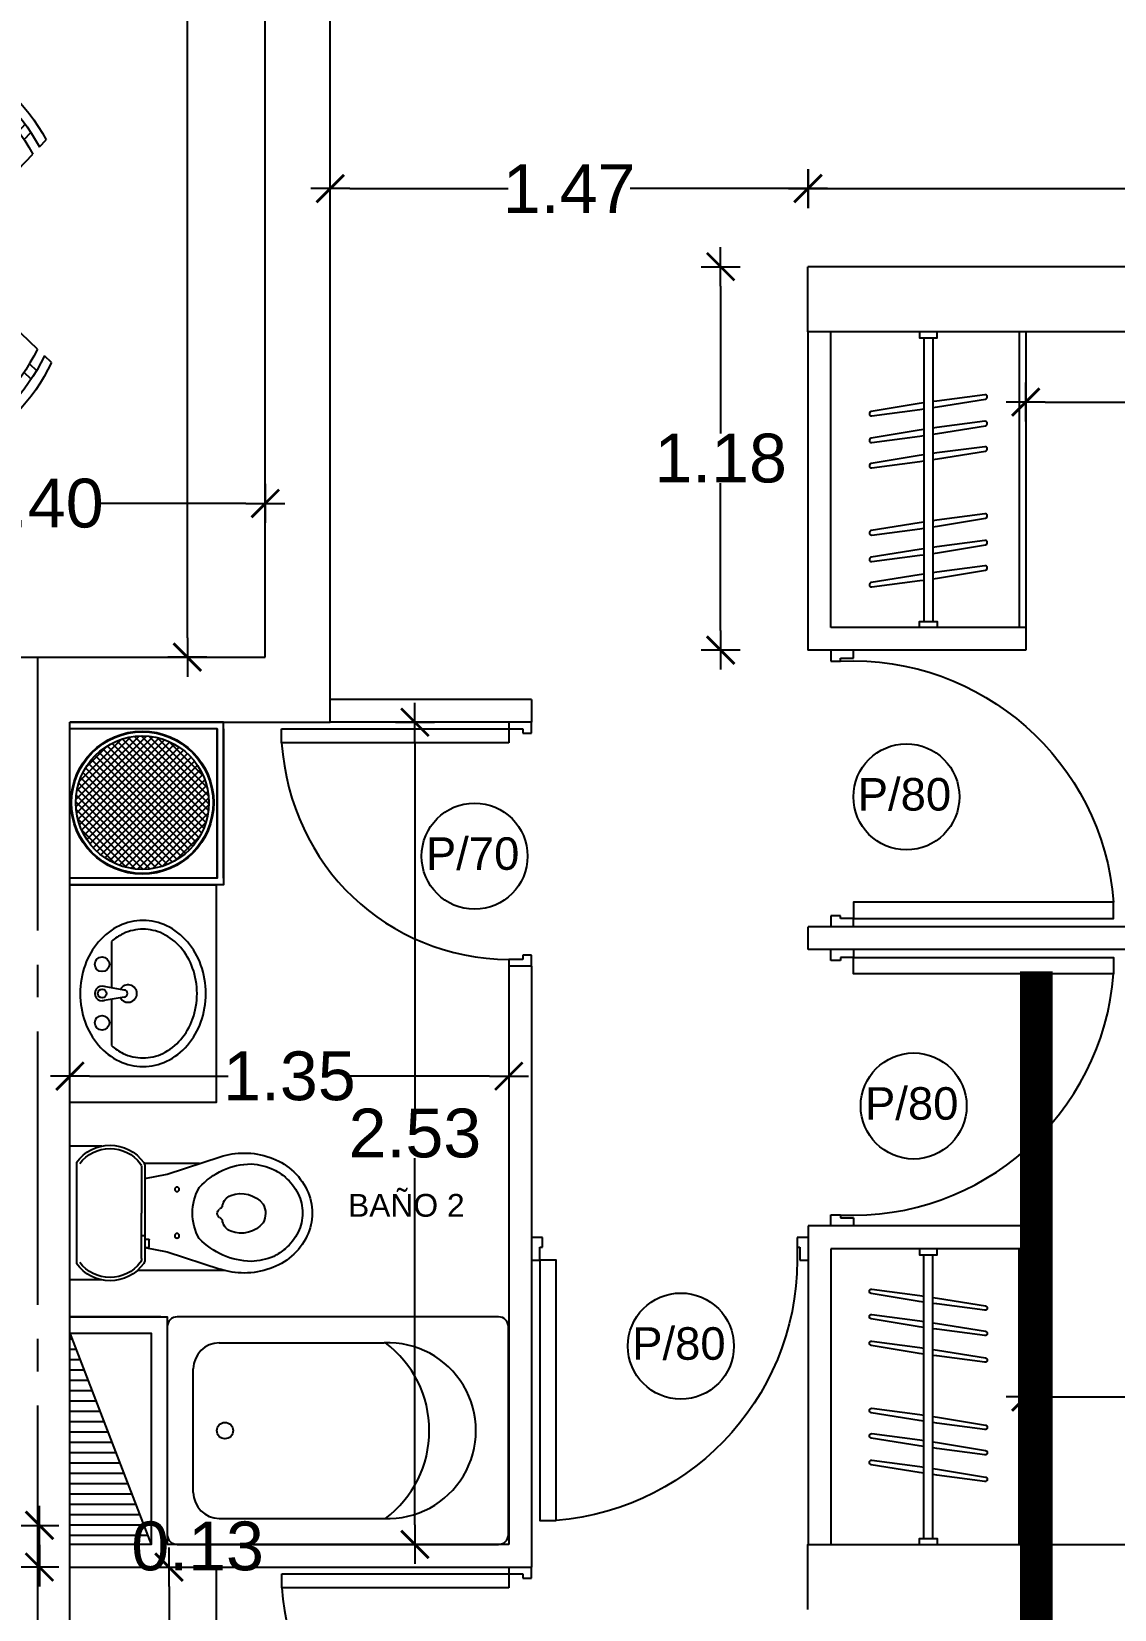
# Model space of a CAD drawing. Header units: millimetres. Extents: x 1217 to 2428, y 234 to 644.
# Drawn here: x 2359.721 to 2363.051, y 466.301 to 471.151 of the extents above; entities that cross this region are included whole.
import ezdxf

# ---------------------------------------------------------------- set-up
doc = ezdxf.new("R2010")
doc.units = ezdxf.units.MM
doc.linetypes.add('ACAD_ISO04W100', pattern=[30, 24, -3, 0, -3])
doc.linetypes.add('DASHDOTX2', pattern=[0.84, 0.4, -0.2, 0.04, -0.2])
doc.layers.get('0').update_dxf_attribs({"lineweight": 5})
for name, color, linetype in [('0.1', 251, 'Continuous'), ('0.3', 6, 'Continuous'), ('ARTEFACTOS', 4, 'Continuous'), ('cortes', 30, 'Continuous'), ('COTAS INTERIORES', 3, 'Continuous'), ('Ejes', 8, 'Continuous'), ('MURO', 5, 'Continuous'), ('muros', 7, 'Continuous'), ('PUERTAS', 2, 'Continuous'), ('SHAFT', 3, 'Continuous'), ('Texto', 1, 'Continuous')]:
    doc.layers.add(name, color=color, linetype=linetype)
doc.styles.add('INTERARQ', font='arial.ttf')
doc.styles.get("Standard").update_dxf_attribs({"font": 'arial.ttf'})
doc.dimstyles.new('ESCALA_1-50', dxfattribs={"dimtxt": 0.15, "dimasz": 0.06, "dimexe": 0.18, "dimexo": 0.0625, "dimgap": 0, "dimtad": 0, "dimtih": 1, "dimtoh": 1, "dimzin": 0, "dimdsep": 46, "dimtxsty": 'INTERARQ', "dimblk": 'DIMTICK', "dimcen": 0, "dimse1": 1, "dimse2": 1, "dimclrd": 256, "dimclre": 1, "dimclrt": 2, "dimadec": 0, "dimazin": 0, "dimtfac": 4.5, "dimtofl": 0, "dimtmove": 2, "dimatfit": 3, "dimldrblk": 'DIMTICK', "dimfxl": 1, "dimtolj": 1, "dimtzin": 0, "dimarcsym": 0})

# ---------------------------------------------------------------- blocks, each defined once
blk = doc.blocks.new('com')
at = {"layer": '0.1'}
for p, q in [((-0.3421, 0.6108), (-0.3209, 0.5896)), ((0.3209, 0.5896), (0.3421, 0.6108)), ((-0.3917, 0.5473), (-0.3705, 0.526)), ((-0.3449, 0.5429), (-0.3661, 0.5641)), ((-0.2997, 0.5684), (-0.1541, 0.4228)), ((0.1541, 0.4228), (0.2997, 0.5684)), ((0.3449, 0.5429), (0.3661, 0.5641)), ((0.3917, 0.5473), (0.3705, 0.526)), ((-0.5473, 0.3917), (-0.526, 0.3705)), ((0.5473, 0.3917), (0.526, 0.3705)), ((-0.5896, 0.3209), (-0.6108, 0.3421)), ((-0.5429, 0.3449), (-0.5641, 0.3661)), ((0.5429, 0.3449), (0.5641, 0.3661)), ((0.6108, 0.3421), (0.5896, 0.3209)), ((-0.4228, 0.1541), (-0.5684, 0.2997)), ((0.5684, 0.2997), (0.4228, 0.1541)), ((-0.5684, -0.2997), (-0.4228, -0.1541)), ((0.4228, -0.1541), (0.5684, -0.2997)), ((-0.6108, -0.3421), (-0.5896, -0.3209)), ((0.5896, -0.3209), (0.6108, -0.3421)), ((-0.5429, -0.3449), (-0.5641, -0.3661)), ((-0.5473, -0.3917), (-0.526, -0.3705)), ((0.5473, -0.3917), (0.526, -0.3705)), ((0.5429, -0.3449), (0.5641, -0.3661)), ((-0.1541, -0.4228), (-0.2997, -0.5684)), ((0.2997, -0.5684), (0.1541, -0.4228)), ((-0.3917, -0.5473), (-0.3705, -0.526)), ((0.3917, -0.5473), (0.3705, -0.526)), ((-0.3449, -0.5429), (-0.3661, -0.5641)), ((0.3449, -0.5429), (0.3661, -0.5641)), ((-0.3209, -0.5896), (-0.3421, -0.6108)), ((0.3421, -0.6108), (0.3209, -0.5896))]:
    blk.add_line(p, q, dxfattribs=at)
for radius in [0.45, 0.43]:
    blk.add_circle((0, 0), radius, dxfattribs=at)
for centre, start, end in [((-0.0616, 0.0616), 117.0547, 152.9453), ((-0.0404, 0.0404), 117.0547, 152.9453), ((0.0404, 0.0404), 27.0547, 62.9453), ((0.0616, 0.0616), 27.0547, 62.9453), ((-0.0192, 0.0192), 117.0547, 152.9453), ((0.0192, 0.0192), 27.0547, 62.9453), ((-0.0404, -0.0404), 207.0547, 242.9453), ((-0.0192, -0.0192), 207.0547, 242.9453), ((0.0192, -0.0192), 297.0547, 332.9453), ((0.0404, -0.0404), 297.0547, 332.9453), ((-0.0616, -0.0616), 207.0547, 242.9453), ((0.0616, -0.0616), 297.0547, 332.9453)]:
    blk.add_arc(centre, 0.6167, start, end, dxfattribs=at)
blk = doc.blocks.new('Van1-pla')
at = {"color": 8}
for p, q in [((-1.41, 37.99), (-2.71, 45.49)), ((0.99, 37.99), (2.29, 45.49)), ((-2.16, 42.32), (-18.03, 42.32)), ((17.6, 42.32), (1.74, 42.32))]:
    blk.add_line(p, q, dxfattribs=at)
blk.add_lwpolyline([(-25.21, 31.5, 0.112687), (-23.37, 23.44, 0.103282), (-17.89, 16.3, 0.092276), (-9.94, 11.68, 0.085761), (-0.21, 10, 0.085761), (9.52, 11.68, 0.092276), (17.47, 16.3, 0.103282), (22.95, 23.44, 0.112687), (24.79, 31.5, 0.112687), (22.95, 39.56, 0.103282), (17.47, 46.7, 0.092276), (9.52, 51.32, 0.085761), (-0.21, 53, 0.085761), (-9.94, 51.32, 0.092276), (-17.89, 46.7, 0.103282), (-23.37, 39.56, 0.112687)], format="xyb", close=True, dxfattribs=at)
for points in [[(-18.03, 42.32, 0.063934), (-20.67, 38.26, 0.112687), (-22.21, 31.5, 0.112687)], [(-22.21, 31.5, 0.112687), (-20.67, 24.74, 0.103282), (-15.93, 18.57, 0.092276), (-8.94, 14.51, 0.085761), (-0.21, 13, 0.085761), (8.51, 14.51, 0.092276), (15.51, 18.57, 0.103282), (20.25, 24.74, 0.112687), (21.79, 31.5, 0.112687), (20.25, 38.26, 0.063934), (17.6, 42.32, 0.092276)]]:
    blk.add_lwpolyline(points, format="xyb", dxfattribs=at)
for centre, radius in [((-10.21, 45.49), 2.5), ((-0.21, 45.49), 1.5), ((9.79, 45.49), 2.5)]:
    blk.add_circle(centre, radius, dxfattribs=at)
for centre, radius, start, end in [((-0.21, 45.49), 2.5, 340.3329, 199.6671), ((-0.21, 36.6), 3, 118.1824, 61.8176), ((-0.21, 37.99), 1.2, 180, 0)]:
    blk.add_arc(centre, radius, start, end, dxfattribs=at)
blk = doc.blocks.new('vmxvm')
at = {"layer": 'ARTEFACTOS'}
for p, q in [((384488.8948, 7753140.0279, 0), (384489.2744, 7753140.0279, 0)), ((384488.8149, 7753139.9479, 0), (384488.8149, 7753139.8085, 0)), ((384489.3543, 7753139.9479, 0), (384489.3543, 7753139.8085, 0)), ((384488.735, 7753139.8085, 0), (384488.735, 7753139.089, 0)), ((384488.8149, 7753139.8085, 0), (384488.8146, 7753139.4288, 0)), ((384489.3543, 7753139.8085, 0), (384489.3543, 7753139.441, 0)), ((384489.4342, 7753139.089, 0), (384489.4342, 7753139.8085, 0)), ((384488.765, 7753139.059, 0), (384489.4042, 7753139.059, 0))]:
    blk.add_line(p, q, dxfattribs=at)
at = {"layer": 'ARTEFACTOS', "elevation": 0}
blk.add_lwpolyline([(384489.4342, 7753139.8085), (384489.4342, 7753140.0778, 0.414214), (384489.4042, 7753140.1078), (384488.765, 7753140.1078, 0.414214), (384488.735, 7753140.0778), (384488.735, 7753139.8085)], format="xyb", dxfattribs=at)
at = {"layer": 'ARTEFACTOS'}
blk.add_circle((384489.0846, 7753139.9305, 0), 0.025, dxfattribs=at)
for centre, radius, start, end in [((384488.8948, 7753139.9479, 0), 0.0799, 90, 180), ((384489.2744, 7753139.9479, 0), 0.0799, 0, 90), ((384489.0846, 7753139.4288, 0), 0.27, 177.4079, 2.5921), ((384489.0846, 7753139.6386, 0), 0.3366, 216.7598, 323.2402), ((384488.765, 7753139.089, 0), 0.03, 180, 270), ((384489.4042, 7753139.089, 0), 0.03, 270, 0)]:
    blk.add_arc(centre, radius, start, end, dxfattribs=at)
blk = doc.blocks.new('wc')
at = {"layer": 'ARTEFACTOS', "color": 8}
for p, q in [((0.0667, 0.3584), (-0.0303, 0.3584)), ((-0.0104, -0.0028), (-0.0104, 0.3078)), ((0.4474, 0.3297), (0.1774, 0.3297)), ((0.1906, 0.2929), (0.1906, 0.1525)), ((0.2006, 0.0088), (0.2006, 0.2962)), ((0.2693, 0.2723), (0.4328, 0.3255)), ((0.2006, 0.2586), (0.2693, 0.2723)), ((0.2006, 0.2584), (0.2115, 0.2584)), ((0.2135, 0.2564), (0.2135, 0.2345)), ((0.2006, 0.2232), (0.1906, 0.2232)), ((0.2006, 0.2325), (0.2115, 0.2325)), ((0.1906, 0.0121), (0.1906, 0.1525)), ((0.1867, 0.0003), (0.1863, 0.0003)), ((0.3689, 0.0003), (0.1987, 0.0003)), ((0.2006, 0.0464), (0.2693, 0.0327)), ((0.2693, 0.0327), (0.4328, -0.0205)), ((0.0684, -0.0537), (-0.0303, -0.0537))]:
    blk.add_line(p, q, dxfattribs=at)
for centre in [(0.2994, 0.2224), (0.2994, 0.0796)]:
    blk.add_circle(centre, 0.00699, dxfattribs=at)
for centre, radius, start, end in [((0.0933, 0.2339), 0.1272, 35.4669, 144.5331), ((0.0933, 0.2339), 0.1172, 37.3062, 142.6938), ((0.1706, 0.2929), 0.02, 0, 37.3062), ((0.1806, 0.2962), 0.02, 0, 35.4669), ((0.5327, 0.0739), 0.2274, 91.2506, 136.4359), ((0.5066, 0.0988), 0.2384, 90, 108.0194), ((0.5066, 0.0988), 0.2384, 70.5417, 90), ((0.5124, 0.0619), 0.2399, 69.233, 86.3288), ((0.5159, 0.125), 0.2106, 49.5378, 70.5417), ((0.2115, 0.2564), 0.002, 0, 90), ((0.5159, 0.125), 0.1806, 49.5378, 63.1436), ((0.5301, 0.1418), 0.1586, 25.9026, 49.5378), ((0.5301, 0.1418), 0.1886, 25.9026, 49.5378), ((0.2115, 0.2345), 0.002, 270, 0), ((0.5031, 0.1526), 0.156, 149.9827, 210.1211), ((0.4793, 0.1715), 0.0399, 110.9889, 170.0192), ((0.4966, 0.1263), 0.0883, 39.3794, 110.9889), ((0.5522, 0.1525), 0.1341, 0, 25.9026), ((0.5522, 0.1525), 0.164, 0, 25.9026), ((0.4398, 0.1536), 0.0161, 125.934, 233.3996), ((0.4202, 0.187), 0.0227, 296.4163, 327.7225), ((0.5047, 0.167), 0.0658, 170.0192, 173.1517), ((0.5102, 0.1534), 0.0618, 333.0725, 27.908), ((0.5522, 0.1525), 0.1341, 334.0974, 0), ((0.5522, 0.1525), 0.164, 334.0974, 0), ((0.4202, 0.1202), 0.0227, 32.2775, 64.0078), ((0.5047, 0.1402), 0.0658, 186.8483, 189.9808), ((0.4793, 0.1357), 0.0399, 189.9808, 249.0111), ((0.4966, 0.1809), 0.0883, 249.0111, 321.1211), ((0.5315, 0.2205), 0.2193, 221.8152, 269.0461), ((0.5301, 0.1632), 0.1586, 310.4622, 334.0974), ((0.5301, 0.1632), 0.1886, 310.4622, 334.0974), ((0.1706, 0.0121), 0.02, 322.6938, 0), ((0.1806, 0.0088), 0.02, 324.5331, 0), ((0.5116, 0.2113), 0.2107, 274.4195, 294.2912), ((0.5159, 0.18), 0.2106, 289.4583, 310.4622), ((0.5159, 0.18), 0.1806, 297.1692, 310.4622), ((0.0933, 0.0711), 0.1272, 215.4669, 324.5331), ((0.0933, 0.0711), 0.1172, 217.3062, 322.6938), ((0.5066, 0.2062), 0.2384, 251.9806, 270), ((0.5066, 0.2062), 0.2384, 270, 289.4583)]:
    blk.add_arc(centre, radius, start, end, dxfattribs=at)
blk = doc.blocks.new('P80')
at = {"layer": 'PUERTAS'}
for p, q in [((-0.07, 0.825), (-0.07, 0.85)), ((-0.03, 0.825), (-0.07, 0.825)), ((-0.03, 0.8162), (-0.03, 0.825)), ((0, 0.85), (0, 0.8162)), ((0, 0.8162), (-0.03, 0.8162)), ((-0.07, 0.025), (-0.03, 0.025)), ((-0.07, 0), (-0.07, 0.025)), ((-0.03, 0.0338), (0, 0.0338)), ((-0.03, 0.025), (-0.03, 0.0338)), ((0, 0.0338), (0, 0))]:
    blk.add_line(p, q, dxfattribs=at)
blk.add_lwpolyline([(-0.87, 0.075), (-0.07, 0.075), (-0.07, 0.025), (-0.87, 0.025)], close=True, dxfattribs=at)
blk.add_arc((-0.0663, 0.0108), 0.8063, 87.4193, 175.4329, dxfattribs=at)
blk = doc.blocks.new('DFDFDFDFDDFGGG')
at = {"layer": 'PUERTAS'}
for p, q in [((381629.6763, 7752659.5205), (381629.6427, 7752659.5205)), ((381629.6629, 7752659.4936), (381629.6763, 7752659.4936)), ((381629.6629, 7752659.4505), (381629.6629, 7752659.4936)), ((381629.6763, 7752659.4936), (381629.6763, 7752659.5205)), ((381630.359, 7752659.5205), (381630.359, 7752659.4936)), ((381630.3927, 7752659.5205), (381630.359, 7752659.5205)), ((381630.359, 7752659.4936), (381630.3725, 7752659.4936)), ((381630.3725, 7752659.4936), (381630.3725, 7752659.4505)), ((381629.6427, 7752659.4505), (381629.6629, 7752659.4505)), ((381629.6628, 7752658.7508), (381629.6629, 7752659.4505)), ((381629.6629, 7752659.4505), (381629.7061, 7752659.4505)), ((381629.7061, 7752659.4505), (381629.706, 7752658.7508)), ((381630.3725, 7752659.4505), (381630.3927, 7752659.4505)), ((381629.706, 7752658.7508), (381629.6628, 7752658.7508))]:
    blk.add_line(p, q, dxfattribs=at)
blk.add_ellipse((381629.5787, 7752659.5294), major_axis=(-0.6336, 0.5233), ratio=0.91419, start_param=2.378631, end_param=3.775075, dxfattribs=at)
blk = doc.blocks.new('DIMTICK')
at = {"color": 1}
for p, q in [((0, 1), (0, -1)), ((-1, 0), (1, 0))]:
    blk.add_line(p, q, dxfattribs=at)
at = {"color": 3, "const_width": 0.141}
blk.add_lwpolyline([(0.707, 0.707), (-0.707, -0.707)], dxfattribs=at)
blk = doc.blocks.new('*D627')
at = {"layer": 'COTAS INTERIORES', "lineweight": -2, "ltscale": 3, "transparency": 16777216}
for p, q in [((2359.0974, 469.7006), (2359.5509, 469.7006)), ((2360.3794, 469.7006), (2359.9259, 469.7006))]:
    blk.add_line(p, q, dxfattribs=at)
at = {"layer": 'Defpoints', "color": 0, "ltscale": 3, "transparency": 16777216}
for p in [(2360.4394, 469.7006), (2359.0374, 469.2279), (2360.4394, 469.2279)]:
    blk.add_point(p, dxfattribs=at)
at = {"layer": 'COTAS INTERIORES', "lineweight": -2, "ltscale": 3, "transparency": 16777216, "xscale": 0.06, "yscale": 0.06, "zscale": 0.06, "rotation": 180}
blk.add_blockref('DIMTICK', (2359.0374, 469.7006), dxfattribs=at)
at = {"layer": 'COTAS INTERIORES', "lineweight": -2, "ltscale": 3, "transparency": 16777216, "xscale": 0.06, "yscale": 0.06, "zscale": 0.06}
blk.add_blockref('DIMTICK', (2360.4394, 469.7006), dxfattribs=at)
at = {"layer": 'COTAS INTERIORES', "color": 2, "ltscale": 3, "transparency": 16777216, "insert": (2359.7384, 469.7006), "char_height": 0.15, "attachment_point": 5, "style": 'INTERARQ'}
blk.add_mtext('\\A1;1.40', dxfattribs=at)
blk = doc.blocks.new('*D631')
at = {"layer": 'COTAS INTERIORES', "lineweight": -2, "ltscale": 3, "transparency": 16777216}
for p, q in [((2360.1997, 473.5683), (2360.1997, 471.5047)), ((2360.1997, 469.2879), (2360.1997, 471.3515))]:
    blk.add_line(p, q, dxfattribs=at)
at = {"layer": 'Defpoints', "color": 0, "ltscale": 3, "transparency": 16777216}
for p in [(2360.1997, 473.6283), (2360.4394, 473.6283, 0), (2360.4394, 469.2279, 0)]:
    blk.add_point(p, dxfattribs=at)
at = {"layer": 'COTAS INTERIORES', "lineweight": -2, "ltscale": 3, "transparency": 16777216, "xscale": 0.06, "yscale": 0.06, "zscale": 0.06}
for p, rotation in [((2360.1997, 473.6283), 90), ((2360.1997, 469.2279), 270)]:
    blk.add_blockref('DIMTICK', p, dxfattribs=dict(at, rotation=rotation))
at = {"layer": 'COTAS INTERIORES', "color": 2, "ltscale": 3, "transparency": 16777216, "insert": (2360.1997, 471.4281), "char_height": 0.15, "attachment_point": 5, "style": 'INTERARQ'}
blk.add_mtext('\\A1;4.40', dxfattribs=at)
blk = doc.blocks.new('*D651')
at = {"layer": 'COTAS INTERIORES', "lineweight": -2, "ltscale": 3, "transparency": 16777216}
blk.add_line((2359.7449, 466.4996), (2359.7449, 466.4913), dxfattribs=at)
at = {"layer": 'Defpoints', "color": 0, "ltscale": 3, "transparency": 16777216}
for p in [(2359.6384, 466.5596, 0), (2359.6384, 466.4313, 0), (2359.7449, 466.4313)]:
    blk.add_point(p, dxfattribs=at)
at = {"layer": 'COTAS INTERIORES', "lineweight": -2, "ltscale": 3, "transparency": 16777216, "xscale": 0.06, "yscale": 0.06, "zscale": 0.06}
for p, rotation in [((2359.7449, 466.5596), 90), ((2359.7449, 466.4313), 270)]:
    blk.add_blockref('DIMTICK', p, dxfattribs=dict(at, rotation=rotation))
at = {"layer": 'COTAS INTERIORES', "color": 2, "ltscale": 3, "transparency": 16777216, "insert": (2360.2314, 466.4954), "char_height": 0.15, "attachment_point": 5, "style": 'INTERARQ'}
blk.add_mtext('\\A1;0.13', dxfattribs=at)
blk = doc.blocks.new('*D654')
at = {"layer": 'COTAS INTERIORES', "lineweight": -2, "ltscale": 3, "transparency": 16777216}
for p, q in [((2360.1434, 466.3713), (2360.1434, 465.3379)), ((2360.1434, 464.1513), (2360.1434, 465.1846))]:
    blk.add_line(p, q, dxfattribs=at)
at = {"layer": 'Defpoints', "color": 0, "ltscale": 3, "transparency": 16777216}
for p in [(2360.0631, 466.4313, 0), (2359.8384, 464.0913, 0), (2360.1434, 464.0913)]:
    blk.add_point(p, dxfattribs=at)
at = {"layer": 'COTAS INTERIORES', "lineweight": -2, "ltscale": 3, "transparency": 16777216, "xscale": 0.06, "yscale": 0.06, "zscale": 0.06}
for p, rotation in [((2360.1434, 466.4313), 90), ((2360.1434, 464.0913), 270)]:
    blk.add_blockref('DIMTICK', p, dxfattribs=dict(at, rotation=rotation))
at = {"layer": 'COTAS INTERIORES', "color": 2, "ltscale": 3, "transparency": 16777216, "insert": (2360.1434, 465.2613), "char_height": 0.15, "attachment_point": 5, "style": 'INTERARQ'}
blk.add_mtext('\\A1;2.34', dxfattribs=at)
blk = doc.blocks.new('*D659')
at = {"layer": 'COTAS INTERIORES', "lineweight": -2, "ltscale": 3, "transparency": 16777216}
for p, q in [((2362.8382, 466.9542), (2363.9221, 466.9542)), ((2365.3985, 466.9542), (2364.3146, 466.9542))]:
    blk.add_line(p, q, dxfattribs=at)
at = {"layer": 'Defpoints', "color": 0, "ltscale": 3, "transparency": 16777216}
for p in [(2362.7782, 467.4098, 0), (2365.4585, 467.2178, 0), (2365.4585, 466.9542)]:
    blk.add_point(p, dxfattribs=at)
at = {"layer": 'COTAS INTERIORES', "lineweight": -2, "ltscale": 3, "transparency": 16777216, "xscale": 0.06, "yscale": 0.06, "zscale": 0.06, "rotation": 180}
blk.add_blockref('DIMTICK', (2362.7782, 466.9542), dxfattribs=at)
at = {"layer": 'COTAS INTERIORES', "lineweight": -2, "ltscale": 3, "transparency": 16777216, "xscale": 0.06, "yscale": 0.06, "zscale": 0.06}
blk.add_blockref('DIMTICK', (2365.4585, 466.9542), dxfattribs=at)
at = {"layer": 'COTAS INTERIORES', "color": 2, "ltscale": 3, "transparency": 16777216, "insert": (2364.1183, 466.9542), "char_height": 0.15, "attachment_point": 5, "style": 'INTERARQ'}
blk.add_mtext('\\A1;2.68', dxfattribs=at)
blk = doc.blocks.new('*D662')
at = {"layer": 'COTAS INTERIORES', "lineweight": -2, "ltscale": 3, "transparency": 16777216}
for p, q in [((2362.8382, 470.012), (2363.9221, 470.012)), ((2365.3985, 470.012), (2364.3146, 470.012))]:
    blk.add_line(p, q, dxfattribs=at)
at = {"layer": 'Defpoints', "color": 0, "ltscale": 3, "transparency": 16777216}
for p in [(2365.4585, 470.012), (2362.7782, 469.2497, 0), (2365.4585, 469.1757, 0)]:
    blk.add_point(p, dxfattribs=at)
at = {"layer": 'COTAS INTERIORES', "lineweight": -2, "ltscale": 3, "transparency": 16777216, "xscale": 0.06, "yscale": 0.06, "zscale": 0.06, "rotation": 180}
blk.add_blockref('DIMTICK', (2362.7782, 470.012), dxfattribs=at)
at = {"layer": 'COTAS INTERIORES', "lineweight": -2, "ltscale": 3, "transparency": 16777216, "xscale": 0.06, "yscale": 0.06, "zscale": 0.06}
blk.add_blockref('DIMTICK', (2365.4585, 470.012), dxfattribs=at)
at = {"layer": 'COTAS INTERIORES', "color": 2, "ltscale": 3, "transparency": 16777216, "insert": (2364.1183, 470.012), "char_height": 0.15, "attachment_point": 5, "style": 'INTERARQ'}
blk.add_mtext('\\A1;2.68', dxfattribs=at)
blk = doc.blocks.new('*D663')
at = {"layer": 'COTAS INTERIORES', "lineweight": -2, "ltscale": 3, "transparency": 16777216}
for p, q in [((2364.5183, 473.3287), (2364.5183, 471.9851)), ((2364.5183, 470.4883), (2364.5183, 471.8319))]:
    blk.add_line(p, q, dxfattribs=at)
at = {"layer": 'Defpoints', "color": 0, "ltscale": 3, "transparency": 16777216}
for p in [(2364.5183, 473.3887), (2364.5453, 473.3887, 0), (2362.6673, 470.4283, 0)]:
    blk.add_point(p, dxfattribs=at)
at = {"layer": 'COTAS INTERIORES', "lineweight": -2, "ltscale": 3, "transparency": 16777216, "xscale": 0.06, "yscale": 0.06, "zscale": 0.06}
for p, rotation in [((2364.5183, 473.3887), 90), ((2364.5183, 470.4283), 270)]:
    blk.add_blockref('DIMTICK', p, dxfattribs=dict(at, rotation=rotation))
at = {"layer": 'COTAS INTERIORES', "color": 2, "ltscale": 3, "transparency": 16777216, "insert": (2364.5183, 471.9085), "char_height": 0.15, "attachment_point": 5, "style": 'INTERARQ'}
blk.add_mtext('\\A1;2.96', dxfattribs=at)
blk = doc.blocks.new('*D671')
at = {"layer": 'COTAS INTERIORES', "lineweight": -2, "ltscale": 3, "transparency": 16777216}
for p, q in [((2362.1685, 470.6683), (2363.6085, 470.6683)), ((2365.4384, 470.6683), (2363.9984, 470.6683))]:
    blk.add_line(p, q, dxfattribs=at)
at = {"layer": 'Defpoints', "color": 0, "ltscale": 3, "transparency": 16777216}
for p in [(2365.4984, 470.6683), (2362.1085, 470.4283, 0), (2365.4984, 470.4283, 0)]:
    blk.add_point(p, dxfattribs=at)
at = {"layer": 'COTAS INTERIORES', "lineweight": -2, "ltscale": 3, "transparency": 16777216, "xscale": 0.06, "yscale": 0.06, "zscale": 0.06, "rotation": 180}
blk.add_blockref('DIMTICK', (2362.1085, 470.6683), dxfattribs=at)
at = {"layer": 'COTAS INTERIORES', "lineweight": -2, "ltscale": 3, "transparency": 16777216, "xscale": 0.06, "yscale": 0.06, "zscale": 0.06}
blk.add_blockref('DIMTICK', (2365.4984, 470.6683), dxfattribs=at)
at = {"layer": 'COTAS INTERIORES', "color": 2, "ltscale": 3, "transparency": 16777216, "insert": (2363.8034, 470.6683), "char_height": 0.15, "attachment_point": 5, "style": 'INTERARQ'}
blk.add_mtext('\\A1;3.39', dxfattribs=at)
blk = doc.blocks.new('*D672')
at = {"layer": 'COTAS INTERIORES', "lineweight": -2, "ltscale": 3, "transparency": 16777216}
for p, q in [((2360.6994, 470.6683), (2361.1862, 470.6683)), ((2362.0485, 470.6683), (2361.5617, 470.6683))]:
    blk.add_line(p, q, dxfattribs=at)
at = {"layer": 'Defpoints', "color": 0, "ltscale": 3, "transparency": 16777216}
for p in [(2360.6394, 470.6683), (2362.1085, 470.4283, 0), (2360.6394, 469.2966, 0)]:
    blk.add_point(p, dxfattribs=at)
at = {"layer": 'COTAS INTERIORES', "lineweight": -2, "ltscale": 3, "transparency": 16777216, "xscale": 0.06, "yscale": 0.06, "zscale": 0.06, "rotation": 180}
blk.add_blockref('DIMTICK', (2360.6394, 470.6683), dxfattribs=at)
at = {"layer": 'COTAS INTERIORES', "lineweight": -2, "ltscale": 3, "transparency": 16777216, "xscale": 0.06, "yscale": 0.06, "zscale": 0.06}
blk.add_blockref('DIMTICK', (2362.1085, 470.6683), dxfattribs=at)
at = {"layer": 'COTAS INTERIORES', "color": 2, "ltscale": 3, "transparency": 16777216, "insert": (2361.3739, 470.6683), "char_height": 0.15, "attachment_point": 5, "style": 'INTERARQ'}
blk.add_mtext('\\A1;1.47', dxfattribs=at)
blk = doc.blocks.new('*D673')
at = {"layer": 'COTAS INTERIORES', "lineweight": -2, "ltscale": 3, "transparency": 16777216}
for p, q in [((2361.8398, 470.3683), (2361.8398, 469.9156)), ((2361.8398, 469.3097), (2361.8398, 469.7624))]:
    blk.add_line(p, q, dxfattribs=at)
at = {"layer": 'Defpoints', "color": 0, "ltscale": 3, "transparency": 16777216}
for p in [(2362.1085, 470.4283, 0), (2361.8398, 469.2497), (2362.1082, 469.2497, 0)]:
    blk.add_point(p, dxfattribs=at)
at = {"layer": 'COTAS INTERIORES', "lineweight": -2, "ltscale": 3, "transparency": 16777216, "xscale": 0.06, "yscale": 0.06, "zscale": 0.06}
for p, rotation in [((2361.8398, 470.4283), 90), ((2361.8398, 469.2497), 270)]:
    blk.add_blockref('DIMTICK', p, dxfattribs=dict(at, rotation=rotation))
at = {"layer": 'COTAS INTERIORES', "color": 2, "ltscale": 3, "transparency": 16777216, "insert": (2361.8398, 469.839), "char_height": 0.15, "attachment_point": 5, "style": 'INTERARQ'}
blk.add_mtext('\\A1;1.18', dxfattribs=at)
blk = doc.blocks.new('*D335')
at = {"layer": 'COTAS INTERIORES', "lineweight": -2, "ltscale": 3, "transparency": 16777216}
for p, q in [((2359.8985, 467.9403), (2360.3252, 467.9403)), ((2361.1285, 467.9403), (2360.7018, 467.9403))]:
    blk.add_line(p, q, dxfattribs=at)
at = {"layer": 'Defpoints', "color": 0, "ltscale": 3, "transparency": 16777216}
for p in [(2359.8385, 467.9403), (2359.8385, 467.8575, 0), (2361.1885, 467.8575, 0)]:
    blk.add_point(p, dxfattribs=at)
at = {"layer": 'COTAS INTERIORES', "lineweight": -2, "ltscale": 3, "transparency": 16777216, "xscale": 0.06, "yscale": 0.06, "zscale": 0.06, "rotation": 180}
blk.add_blockref('DIMTICK', (2359.8385, 467.9403), dxfattribs=at)
at = {"layer": 'COTAS INTERIORES', "lineweight": -2, "ltscale": 3, "transparency": 16777216, "xscale": 0.06, "yscale": 0.06, "zscale": 0.06}
blk.add_blockref('DIMTICK', (2361.1885, 467.9403), dxfattribs=at)
at = {"layer": 'COTAS INTERIORES', "color": 2, "ltscale": 3, "transparency": 16777216, "insert": (2360.5135, 467.9403), "char_height": 0.15, "attachment_point": 5, "style": 'INTERARQ'}
blk.add_mtext('\\A1;1.35', dxfattribs=at)
blk = doc.blocks.new('*D336')
at = {"layer": 'COTAS INTERIORES', "lineweight": -2, "ltscale": 3, "transparency": 16777216}
for p, q in [((2360.8996, 468.9679), (2360.8996, 467.8412)), ((2360.8996, 466.5612), (2360.8996, 467.6879))]:
    blk.add_line(p, q, dxfattribs=at)
at = {"layer": 'Defpoints', "color": 0, "ltscale": 3, "transparency": 16777216}
for p in [(2360.3525, 469.0279, 0), (2360.8996, 469.0279), (2360.3998, 466.5012, 0)]:
    blk.add_point(p, dxfattribs=at)
at = {"layer": 'COTAS INTERIORES', "lineweight": -2, "ltscale": 3, "transparency": 16777216, "xscale": 0.06, "yscale": 0.06, "zscale": 0.06}
for p, rotation in [((2360.8996, 469.0279), 90), ((2360.8996, 466.5012), 270)]:
    blk.add_blockref('DIMTICK', p, dxfattribs=dict(at, rotation=rotation))
at = {"layer": 'COTAS INTERIORES', "color": 2, "ltscale": 3, "transparency": 16777216, "insert": (2360.8996, 467.7645), "char_height": 0.15, "attachment_point": 5, "style": 'INTERARQ'}
blk.add_mtext('\\A1;2.53', dxfattribs=at)

msp = doc.modelspace()

# ---------------------------------------------------------------- hatches: boundary and pattern name
at = {"layer": '0.1'}
h = msp.add_hatch(dxfattribs=at)
h.set_pattern_fill('ANSI37', color=256, scale=0.005, angle=-180, style=0)
h.set_pattern_definition([(225, (2330.128191, 504.101485), (0.0112252367, -0.0112252367), []), (315, (2330.128191, 504.101485), (0.0112252367, 0.0112252367), [])])
h.paths.add_polyline_path([(2360.26624, 468.78092, 0.0189559), (2360.26566, 468.79645), (2359.85682, 468.79629, 0.0187556), (2359.85625, 468.78092, 1)])
h.paths.add_polyline_path([(2360.26566, 468.79645, 0.0963417), (2360.24494, 468.87193), (2359.87756, 468.87193, 0.0965438), (2359.85682, 468.79629)])
h.paths.add_polyline_path([(2360.24494, 468.87193, 0.6205603), (2359.87756, 468.87193)])
at = {"layer": 'SHAFT'}
h = msp.add_hatch(dxfattribs=at)
h.set_pattern_fill('ANSI31', color=256, scale=0.01, angle=-225, style=0)
h.set_pattern_definition([(180, (7755470.987486, -384090.6118), (-4e-17, -0.03174976396298), [])])
h.paths.add_polyline_path([(2359.83841, 466.50121), (2359.83841, 467.15044), (2360.08811, 466.50121)])

# ---------------------------------------------------------------- linework, layer by layer
at = {"layer": '0.1', "elevation": 0}
for points in [[(2360.31097, 468.5488), (2360.31097, 469.02787), (2359.83843, 469.02787)], [(2360.29097, 468.5488), (2360.29097, 469.00787), (2359.83843, 469.00787)], [(2360.29097, 469.00787), (2360.29097, 468.5488), (2359.83843, 468.5488)], [(2360.31097, 469.00787), (2360.31097, 468.5288), (2359.83843, 468.5288)], [(2359.83841, 468.5288), (2360.28788, 468.5288), (2360.28788, 467.85959), (2359.83841, 467.85959)], [(2359.8384, 466.43129), (2360.28787, 466.43129), (2360.28787, 465.43208), (2359.8384, 465.43208)]]:
    msp.add_lwpolyline(points, dxfattribs=at)
at = {"layer": '0.1', "linetype": 'ByBlock', "elevation": 0}
msp.add_lwpolyline([(2359.83841, 467.15044), (2360.08811, 466.50121)], dxfattribs=at)
at = {"layer": '0.1'}
for radius in [0.21974, 0.2175, 0.205]:
    msp.add_circle((2360.06125, 468.78092, 0), radius, dxfattribs=at)
at = {"layer": '0.3'}
for p, q in [((2362.10853, 469.24975, 0), (2362.10853, 470.2283, 0)), ((2362.17853, 469.31975, 0), (2362.17856, 470.2283, 0)), ((2362.7782, 469.31975, 0), (2362.17853, 469.31975, 0)), ((2362.7782, 469.31975, 0), (2362.7782, 469.24975, 0)), ((2362.7782, 469.24975, 0), (2362.10821, 469.24975, 0)), ((2361.25851, 469.09787, 0), (2361.25851, 469.02787, 0)), ((2361.18848, 468.27875, 0), (2361.18848, 466.5012, 0)), ((2361.25848, 468.27875, 0), (2361.25848, 466.43123, 0)), ((2362.10853, 467.47976, 0), (2362.10853, 466.50121, 0)), ((2362.7782, 467.47976, 0), (2362.10853, 467.47976, 0)), ((2362.7782, 467.40976, 0), (2362.7782, 467.47976, 0)), ((2362.17853, 467.40976, 0), (2362.17853, 466.50121, 0)), ((2362.7782, 467.40976, 0), (2362.17853, 467.40976, 0))]:
    msp.add_line(p, q, dxfattribs=at)
at = {"layer": '0.3', "elevation": 0}
for points in [[(2361.25851, 469.09787), (2360.63937, 469.09787)], [(2361.25851, 469.09787), (2361.18851, 469.09787)], [(2361.25851, 469.02787), (2360.63937, 469.02787)], [(2362.10853, 468.32976), (2362.10853, 468.39976)], [(2365.49849, 468.39976), (2362.10853, 468.39976)], [(2365.49849, 468.32976), (2362.10853, 468.32976)], [(2361.25851, 468.27875), (2361.1885, 468.27875)], [(2359.83841, 467.20038), (2360.13805, 467.20038), (2360.13805, 466.50121)], [(2360.11816, 467.20038), (2359.83841, 467.20038)], [(2359.83841, 466.50121), (2359.83841, 467.15044), (2360.08811, 467.15044), (2360.08811, 466.50121), (2359.83841, 466.50121)], [(2361.18848, 466.50121), (2360.13805, 466.50121)], [(2359.8384, 466.43129), (2361.25848, 466.43123)]]:
    msp.add_lwpolyline(points, dxfattribs=at)
at = {"layer": 'ARTEFACTOS'}
for p, q in [((2362.4648, 470.20997, 0), (2362.4648, 469.33808, 0)), ((2362.4923, 470.20997, 0), (2362.4923, 469.33808, 0)), ((2362.4648, 466.51954, 0), (2362.4648, 467.39143, 0)), ((2362.4923, 466.51954, 0), (2362.4923, 467.39143, 0))]:
    msp.add_line(p, q, dxfattribs=at)
at = {"layer": 'ARTEFACTOS', "elevation": 0}
for points in [[(2362.451, 470.2283), (2362.451, 470.20997), (2362.506, 470.20997), (2362.506, 470.2283)], [(2362.451, 470.2283), (2362.451, 470.20997), (2362.506, 470.20997), (2362.506, 470.2283)], [(2362.7582, 470.2283), (2362.7582, 469.31975)], [(2362.7782, 470.2283), (2362.7782, 469.31975)], [(2362.45105, 469.31975), (2362.45105, 469.33808), (2362.50605, 469.33808), (2362.50605, 469.31975)], [(2362.45105, 469.31975), (2362.45105, 469.33808), (2362.50605, 469.33808), (2362.50605, 469.31975)], [(2362.45105, 467.40976), (2362.45105, 467.39143), (2362.50605, 467.39143), (2362.50605, 467.40976)], [(2362.45105, 467.40976), (2362.45105, 467.39143), (2362.50605, 467.39143), (2362.50605, 467.40976)], [(2362.7582, 466.50121), (2362.7582, 467.40976)], [(2362.7782, 466.50121), (2362.7782, 467.40976)], [(2362.451, 466.50121), (2362.451, 466.51954), (2362.506, 466.51954), (2362.506, 466.50121)], [(2362.451, 466.50121), (2362.451, 466.51954), (2362.506, 466.51954), (2362.506, 466.50121)]]:
    msp.add_lwpolyline(points, dxfattribs=at)
for points in [[(2362.4648, 470.00956), (2362.45001, 470.00738), (2362.30288, 469.98341, 0.9860188), (2362.30488, 469.96981), (2362.45268, 469.98925), (2362.4648, 469.99103)], [(2362.4648, 470.00956), (2362.45001, 470.00738), (2362.30288, 469.98341, 0.9860188), (2362.30488, 469.96981), (2362.45268, 469.98925), (2362.4648, 469.99103)], [(2362.4923, 469.99508), (2362.50709, 469.99726), (2362.65422, 470.02123, 0.9860188), (2362.65222, 470.03483), (2362.50442, 470.01539), (2362.4923, 470.01361)], [(2362.4923, 469.99508), (2362.50709, 469.99726), (2362.65422, 470.02123, 0.9860188), (2362.65222, 470.03483), (2362.50442, 470.01539), (2362.4923, 470.01361)], [(2362.4923, 469.91328), (2362.50709, 469.91545), (2362.65422, 469.93943, 0.9860188), (2362.65222, 469.95303), (2362.50442, 469.93359), (2362.4923, 469.93181)], [(2362.4648, 469.92776), (2362.45001, 469.92558), (2362.30288, 469.90161, 0.9860188), (2362.30488, 469.88801), (2362.45268, 469.90744), (2362.4648, 469.90923)], [(2362.4648, 469.84981), (2362.45001, 469.84763), (2362.30288, 469.82366, 0.9860188), (2362.30488, 469.81005), (2362.45268, 469.82949), (2362.4648, 469.83127)], [(2362.4923, 469.83532), (2362.50709, 469.8375), (2362.65422, 469.86147, 0.9860188), (2362.65222, 469.87507), (2362.50442, 469.85564), (2362.4923, 469.85385)], [(2362.4923, 469.62884), (2362.50709, 469.63102), (2362.65422, 469.65499, 0.9860188), (2362.65222, 469.6686), (2362.50442, 469.64916), (2362.4923, 469.64737)], [(2362.4923, 469.62884), (2362.50709, 469.63102), (2362.65422, 469.65499, 0.9860188), (2362.65222, 469.6686), (2362.50442, 469.64916), (2362.4923, 469.64737)], [(2362.4648, 469.64333), (2362.45001, 469.64115), (2362.30288, 469.61718, 0.9860188), (2362.30488, 469.60357), (2362.45268, 469.62301), (2362.4648, 469.6248)], [(2362.4648, 469.64333), (2362.45001, 469.64115), (2362.30288, 469.61718, 0.9860188), (2362.30488, 469.60357), (2362.45268, 469.62301), (2362.4648, 469.6248)], [(2362.4648, 469.56152), (2362.45001, 469.55935), (2362.30288, 469.53537, 0.9860188), (2362.30488, 469.52177), (2362.45268, 469.54121), (2362.4648, 469.54299)], [(2362.4923, 469.54704), (2362.50709, 469.54922), (2362.65422, 469.57319, 0.9860188), (2362.65222, 469.58679), (2362.50442, 469.56736), (2362.4923, 469.56557)], [(2362.4923, 469.46909), (2362.50709, 469.47126), (2362.65422, 469.49524, 0.9860188), (2362.65222, 469.50884), (2362.50442, 469.4894), (2362.4923, 469.48762)], [(2362.4648, 469.48357), (2362.45001, 469.48139), (2362.30288, 469.45742, 0.9860188), (2362.30488, 469.44382), (2362.45268, 469.46326), (2362.4648, 469.46504)], [(2362.4648, 467.24594), (2362.45001, 467.24812), (2362.30288, 467.27209, -0.9860188), (2362.30488, 467.28569), (2362.45268, 467.26626), (2362.4648, 467.26447)], [(2362.4923, 467.26043), (2362.50709, 467.25825), (2362.65422, 467.23428, -0.9860188), (2362.65222, 467.22067), (2362.50442, 467.24011), (2362.4923, 467.24189)], [(2362.4648, 467.16799), (2362.45001, 467.17017), (2362.30288, 467.19414, -0.9860188), (2362.30488, 467.20774), (2362.45268, 467.1883), (2362.4648, 467.18652)], [(2362.4923, 467.18247), (2362.50709, 467.18029), (2362.65422, 467.15632, -0.9860188), (2362.65222, 467.14272), (2362.50442, 467.16216), (2362.4923, 467.16394)], [(2362.4648, 467.08619), (2362.45001, 467.08836), (2362.30288, 467.11234, -0.9860188), (2362.30488, 467.12594), (2362.45268, 467.1065), (2362.4648, 467.10472)], [(2362.4648, 467.08619), (2362.45001, 467.08836), (2362.30288, 467.11234, -0.9860188), (2362.30488, 467.12594), (2362.45268, 467.1065), (2362.4648, 467.10472)], [(2362.4923, 467.10067), (2362.50709, 467.09849), (2362.65422, 467.07452, -0.9860188), (2362.65222, 467.06092), (2362.50442, 467.08035), (2362.4923, 467.08214)], [(2362.4923, 467.10067), (2362.50709, 467.09849), (2362.65422, 467.07452, -0.9860188), (2362.65222, 467.06092), (2362.50442, 467.08035), (2362.4923, 467.08214)], [(2362.4648, 466.87971), (2362.45001, 466.88188), (2362.30288, 466.90586, -0.9860188), (2362.30488, 466.91946), (2362.45268, 466.90002), (2362.4648, 466.89824)], [(2362.4923, 466.89419), (2362.50709, 466.89201), (2362.65422, 466.86804, -0.9860188), (2362.65222, 466.85444), (2362.50442, 466.87388), (2362.4923, 466.87566)], [(2362.4648, 466.80175), (2362.45001, 466.80393), (2362.30288, 466.8279, -0.9860188), (2362.30488, 466.84151), (2362.45268, 466.82207), (2362.4648, 466.82028)], [(2362.4923, 466.81624), (2362.50709, 466.81406), (2362.65422, 466.79009, -0.9860188), (2362.65222, 466.77648), (2362.50442, 466.79592), (2362.4923, 466.79771)], [(2362.4648, 466.71995), (2362.45001, 466.72213), (2362.30288, 466.7461, -0.9860188), (2362.30488, 466.7597), (2362.45268, 466.74027), (2362.4648, 466.73848)], [(2362.4648, 466.71995), (2362.45001, 466.72213), (2362.30288, 466.7461, -0.9860188), (2362.30488, 466.7597), (2362.45268, 466.74027), (2362.4648, 466.73848)], [(2362.4923, 466.73443), (2362.50709, 466.73226), (2362.65422, 466.70828, -0.9860188), (2362.65222, 466.69468), (2362.50442, 466.71412), (2362.4923, 466.7159)], [(2362.4923, 466.73443), (2362.50709, 466.73226), (2362.65422, 466.70828, -0.9860188), (2362.65222, 466.69468), (2362.50442, 466.71412), (2362.4923, 466.7159)]]:
    msp.add_lwpolyline(points, format="xyb", dxfattribs=at)
at = {"layer": 'cortes', "color": 1, "linetype": 'DASHDOTX2', "ltscale": 1.5, "const_width": 0.1, "elevation": 0}
msp.add_lwpolyline([(2362.81081, 468.26202), (2362.81081, 459.22818), (2362.81081, 459.22818)], dxfattribs=at)
at = {"layer": 'Ejes', "linetype": 'ACAD_ISO04W100', "ltscale": 0.035, "elevation": 0}
msp.add_lwpolyline([(2359.73844, 469.22787), (2359.73844, 460.03979)], dxfattribs=at)
at = {"layer": 'muros'}
for p, q in [((2360.43938, 469.22787, 0), (2360.43938, 473.62826, 0)), ((2360.63938, 469.02787, 0), (2360.63938, 473.62826, 0)), ((2359.83841, 469.02787, 0), (2360.63937, 469.02787, 0))]:
    msp.add_line(p, q, dxfattribs=at)
at = {"layer": 'muros', "elevation": 0}
for points in [[(2365.49841, 470.4283), (2362.10848, 470.4283)], [(2362.10848, 470.22831), (2362.10848, 470.4283)], [(2365.49844, 470.22839), (2362.10848, 470.22831)], [(2359.03744, 469.02787), (2359.03744, 469.22787), (2360.43937, 469.22787)], [(2358.93745, 464.09124), (2358.93745, 463.89125), (2360.53938, 463.89125), (2360.53938, 464.09124), (2359.83841, 464.09126), (2359.83841, 469.02787)], [(2362.10848, 466.30121), (2362.10848, 466.50121), (2365.49834, 466.50121), (2365.49834, 466.30121), (2365.08838, 466.30121)]]:
    msp.add_lwpolyline(points, dxfattribs=at)
at = {"layer": 'Texto'}
for centre in [(2362.41112, 468.79869, 0), (2361.08312, 468.61648), (2362.43349, 467.84852, 0), (2361.71753, 467.11074, 0)]:
    msp.add_circle(centre, 0.16297, dxfattribs=at)

# ---------------------------------------------------------------- block references
at = {"layer": '0.1'}
for name, p, xscale, yscale, zscale, rotation in [('DFDFDFDFDDFGGG', (-7741123.57369, 381647.04064, 0), 0.9988165753526749, 0.9988165753526749, 0.9988165753526749, 270), ('Van1-pla', (2360.34642, 468.1961, 0), 0.008989348791202377, 0.008989348791202377, 0.008989348791202377, 90), ('DFDFDFDFDDFGGG', (-7741123.57358, 381644.444, 0), 0.9988165753526749, 0.9988165753526749, 0.9988165753526749, 270)]:
    msp.add_blockref(name, p, dxfattribs=dict(at, xscale=xscale, yscale=yscale, zscale=zscale, rotation=rotation))
at = {"layer": '0.1', "extrusion": (0, 0, -1), "xscale": 0.9988165753526749, "yscale": 0.9988165753526749, "zscale": -0.9988165753526749, "rotation": 180}
msp.add_blockref('wc', (-2359.8687, 467.67195, 0), dxfattribs=at)
at = {"layer": 'ARTEFACTOS', "xscale": 0.9999925657630349, "yscale": 0.9999925657630349, "zscale": 0.9999925657630349, "rotation": 90}
msp.add_blockref('vmxvm', (7755442.60721, -384019.37543, 0), dxfattribs=at)
at = {"layer": 'Ejes', "xscale": -0.9999925657630349, "yscale": 0.9999925657630349, "zscale": 0.9999925657630349}
msp.add_blockref('P80', (2362.17853, 468.39976, 0), dxfattribs=at)
at = {"layer": 'Ejes', "yscale": 0.9999925657630349, "zscale": 0.9999925657630349}
for p, xscale, rotation in [((2362.17853, 468.32976, 0), 0.9999925657630349, 180), ((2361.25848, 467.44476, 0), -0.9999925657630349, 270)]:
    msp.add_blockref('P80', p, dxfattribs=dict(at, xscale=xscale, rotation=rotation))
at = {"layer": 'MURO', "xscale": -0.9999925657630349, "yscale": 0.9999925657630349, "zscale": 0.9999925657630349, "rotation": 91.35651429686031}
msp.add_blockref('com', (2359.16315, 470.46137, 0), dxfattribs=at)

# ---------------------------------------------------------------- texts
at = {"layer": 'Texto', "attachment_point": 5}
for s, insert, char_height, width in [('P/80', (2362.40508, 468.80585, 0), 0.099999, 3.0886563), ('P/70', (2361.07708, 468.62365), 0.099999, 3.0886563), ('P/80', (2362.42745, 467.85568, 0), 0.099999, 3.0886563), ('BAÑO 2', (2360.87317, 467.54276, 0), 0.069999, 0.4782868), ('P/80', (2361.71149, 467.1179, 0), 0.099999, 3.0886563)]:
    msp.add_mtext(s, dxfattribs=dict(at, insert=insert, char_height=char_height, width=width))

# ---------------------------------------------------------------- dimensions: what is measured, and where the dimension line sits
at = {"layer": 'COTAS INTERIORES', "ltscale": 3}
for base, p1, p2, angle, picture, middle in [((2360.19974, 473.62826), (2360.43938, 469.22787, 0), (2360.43938, 473.62826, 0), 90, '*D631', (2360.19974, 471.42807)), ((2364.51826, 473.38871), (2362.66727, 470.4283, 0), (2364.54528, 473.38871, 0), 90, '*D663', (2364.51826, 471.90851)), ((2361.83979, 469.24975), (2362.10848, 470.4283, 0), (2362.10821, 469.24975, 0), 90, '*D673', (2361.83979, 469.83902)), ((2360.8996, 469.02787), (2360.39984, 466.50121, 0), (2360.35251, 469.02787, 0), 90, '*D336', (2360.8996, 467.76454)), ((2359.83847, 467.94034), (2361.18854, 467.85747, 0), (2359.83847, 467.85747, 0), 180, '*D335', (2360.5135, 467.94034)), ((2359.74487, 466.43129), (2359.63842, 466.55956, 0), (2359.63842, 466.43129, 0), 90, '*D651', (2360.23142, 466.49543)), ((2360.14342, 464.09126), (2360.06314, 466.43129, 0), (2359.83841, 464.09126, 0), 90, '*D654', (2360.14342, 465.26127))]:
    dim = msp.add_linear_dim(base=base, p1=p1, p2=p2, angle=angle, dimstyle='ESCALA_1-50', dxfattribs=at)
    dim.commit()
    dim.dimension.update_dxf_attribs({"geometry": picture, "text_midpoint": middle})
for base, p1, p2, picture, middle in [((2360.63938, 470.66831), (2362.10848, 470.4283, 0), (2360.63938, 469.2966, 0), '*D672', (2361.37393, 470.66831)), ((2365.4984, 470.66831), (2362.10848, 470.4283, 0), (2365.4984, 470.42829, 0), '*D671', (2363.80344, 470.66831)), ((2365.45849, 470.01204), (2362.7782, 469.24975, 0), (2365.45849, 469.17571, 0), '*D662', (2364.11835, 470.01204)), ((2360.43937, 469.70065, 0), (2359.03744, 469.22787, 0), (2360.43937, 469.22787, 0), '*D627', (2359.7384, 469.70065, 0)), ((2365.45849, 466.95422), (2362.7782, 467.40976, 0), (2365.45849, 467.21775, 0), '*D659', (2364.11834, 466.95422))]:
    dim = msp.add_linear_dim(base=base, p1=p1, p2=p2, dimstyle='ESCALA_1-50', dxfattribs=at)
    dim.commit()
    dim.dimension.update_dxf_attribs({"geometry": picture, "text_midpoint": middle})

doc.saveas('drawing.dxf')
